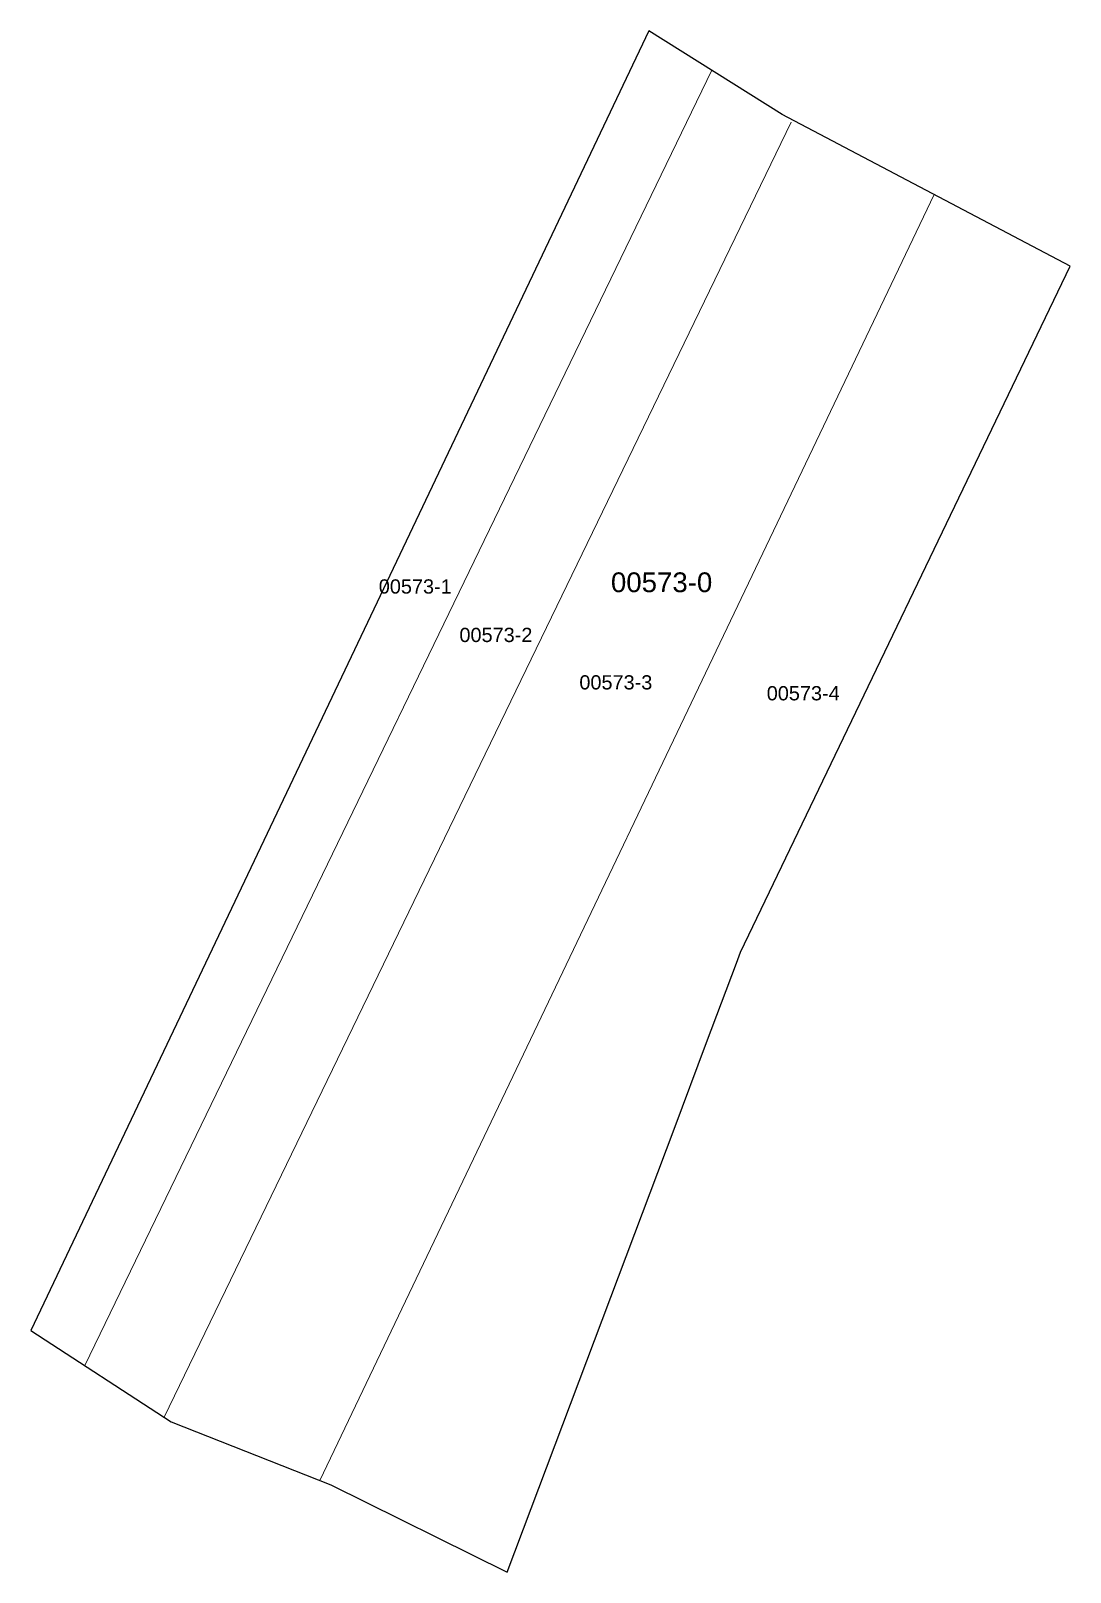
# Model space of a CAD drawing. Header units: metres. Extents: x 7513349 to 7514739, y 4689531 to 4690598.
# Drawn here: x 7514348.1 to 7514479.5, y 4690267.7 to 4690462.7 of the extents above; entities that cross this region are included whole.
import ezdxf

# ---------------------------------------------------------------- set-up
doc = ezdxf.new("R2010")
doc.units = ezdxf.units.M
for name, color, linetype, lineweight in [('mungese nr', 1, 'Continuous', 0), ('mungese parc matjet', 1, 'Continuous', 0), ('Nr Parceles Baze', 7, 'Continuous', 0), ('Parcela Baze', 7, 'Continuous', 0)]:
    doc.layers.add(name, color=color, linetype=linetype, lineweight=lineweight)
doc.styles.get("Standard").update_dxf_attribs({"font": 'arial.ttf'})

msp = doc.modelspace()

# ---------------------------------------------------------------- linework, layer by layer
at = {"layer": 'mungese parc matjet', "flags": 128}
for points in [[(7514434.183, 4690457.667), (7514354.884, 4690293.816)], [(7514444.219, 4690451.126), (7514364.927, 4690287.288)], [(7514462.33, 4690441.936), (7514384.61, 4690279.293)]]:
    msp.add_lwpolyline(points, dxfattribs=at)
at = {"layer": 'Parcela Baze', "lineweight": -3, "flags": 128}
msp.add_lwpolyline([(7514479.51, 4690432.885), (7514443.076, 4690452.081), (7514426.231, 4690462.661), (7514348.068, 4690298.246), (7514365.807, 4690286.716), (7514386.009, 4690278.741), (7514408.301, 4690267.682), (7514429.41, 4690323.74), (7514433.531, 4690334.693), (7514437.31, 4690344.735), (7514437.822, 4690346.096)], close=True, dxfattribs=at)

# ---------------------------------------------------------------- texts
at = {"layer": 'mungese nr', "color": 8}
for s, p in [('00573-1', (7514392.072, 4690391.474)), ('00573-2', (7514402.272, 4690385.343)), ('00573-3', (7514417.438, 4690379.345)), ('00573-4', (7514441.136, 4690377.966))]:
    msp.add_text(s, height=1.8, dxfattribs=at).set_placement(p)
at = {"layer": 'Nr Parceles Baze', "lineweight": -3}
msp.add_text('00573-0', height=2.5, dxfattribs=at).set_placement((7514421.433, 4690391.654))

doc.saveas('drawing.dxf')
